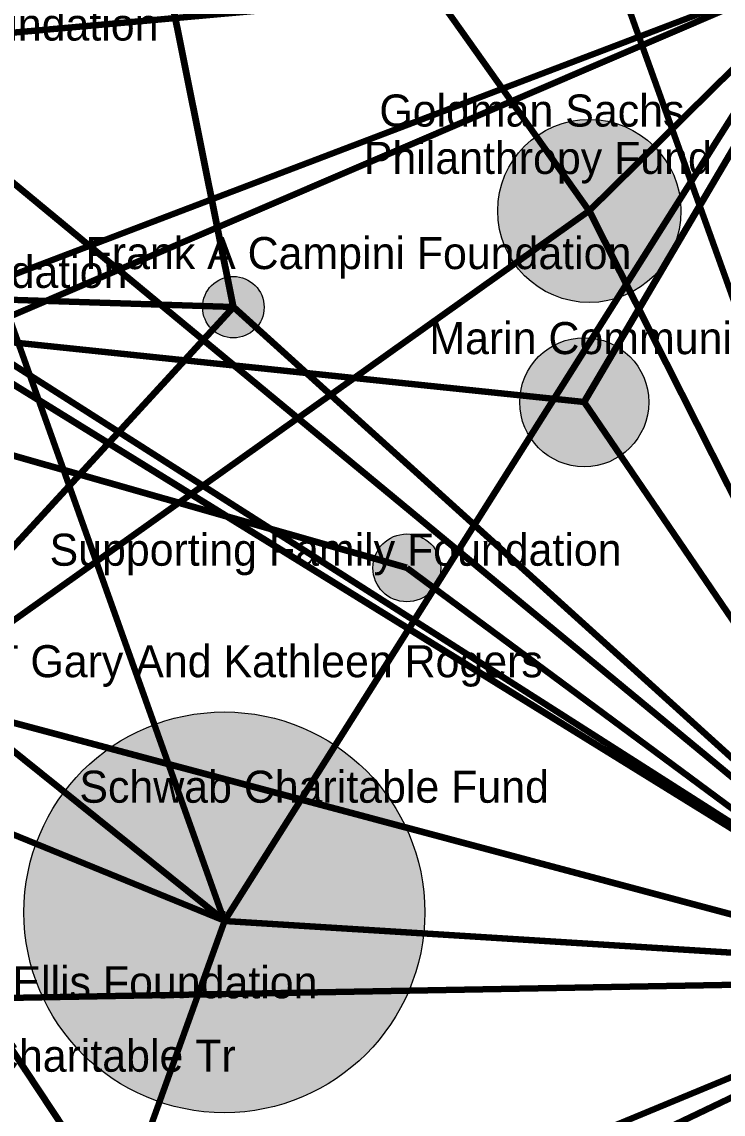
# Model space of a CAD drawing. Header units: millimetres. Extents: x -17.3 to 32.9, y -10.4 to 22.9.
# Drawn here: x 12.75 to 17.71, y 1.88 to 9.6 of the extents above; entities that cross this region are included whole.
import ezdxf

# ---------------------------------------------------------------- set-up
doc = ezdxf.new("R2010")
doc.units = ezdxf.units.MM
doc.header["$MEASUREMENT"] = 0
for name, color, linetype, true_color in [('links', 7, 'Continuous', 0x000000), ('node border', 7, 'Continuous', 0x000000), ('node centers', 7, 'Continuous', 0x000000), ('other_nodefills', 7, 'Continuous', 0x000000), ('SF_nodefills', 7, 'Continuous', 0x000000), ('text', 7, 'Continuous', 0x000000)]:
    doc.layers.add(name, color=color, linetype=linetype, true_color=true_color)

msp = doc.modelspace()

# ---------------------------------------------------------------- hatches: boundary and pattern name
at = {"layer": 'other_nodefills', "true_color": 0xb2b2b2}
for points in [[(17.4087, 8.2647), (17.4085, 8.2814), (17.4079, 8.298), (17.4068, 8.3145), (17.4054, 8.3309), (17.4035, 8.3472), (17.4013, 8.3633), (17.3986, 8.3793), (17.3956, 8.3952), (17.3921, 8.4109), (17.3883, 8.4265), (17.3842, 8.442), (17.3796, 8.4572), (17.3747, 8.4724), (17.3694, 8.4873), (17.3638, 8.5021), (17.3578, 8.5167), (17.3515, 8.5312), (17.3449, 8.5454), (17.3379, 8.5595), (17.3306, 8.5733), (17.3229, 8.587), (17.315, 8.6005), (17.3067, 8.6137), (17.2981, 8.6267), (17.2893, 8.6395), (17.2801, 8.6521), (17.2706, 8.6645), (17.2609, 8.6766), (17.2508, 8.6885), (17.2405, 8.7001), (17.2299, 8.7115), (17.2191, 8.7226), (17.2079, 8.7334), (17.1966, 8.744), (17.1849, 8.7543), (17.1731, 8.7644), (17.161, 8.7741), (17.1486, 8.7836), (17.136, 8.7928), (17.1232, 8.8016), (17.1102, 8.8102), (17.0969, 8.8185), (17.0835, 8.8264), (17.0698, 8.8341), (17.056, 8.8414), (17.0419, 8.8484), (17.0276, 8.855), (17.0132, 8.8614), (16.9986, 8.8673), (16.9838, 8.8729), (16.9688, 8.8782), (16.9537, 8.8831), (16.9384, 8.8877), (16.923, 8.8919), (16.9074, 8.8957), (16.8916, 8.8991), (16.8758, 8.9021), (16.8597, 8.9048), (16.8436, 8.907), (16.8273, 8.9089), (16.8109, 8.9104), (16.7944, 8.9114), (16.7778, 8.912), (16.7611, 8.9122), (16.7444, 8.912), (16.7278, 8.9114), (16.7113, 8.9104), (16.6949, 8.9089), (16.6786, 8.907), (16.6625, 8.9048), (16.6465, 8.9021), (16.6306, 8.8991), (16.6149, 8.8957), (16.5993, 8.8919), (16.5838, 8.8877), (16.5686, 8.8831), (16.5534, 8.8782), (16.5385, 8.8729), (16.5237, 8.8673), (16.5091, 8.8614), (16.4946, 8.855), (16.4804, 8.8484), (16.4663, 8.8414), (16.4525, 8.8341), (16.4388, 8.8264), (16.4254, 8.8185), (16.4121, 8.8102), (16.3991, 8.8016), (16.3863, 8.7928), (16.3737, 8.7836), (16.3614, 8.7741), (16.3492, 8.7644), (16.3374, 8.7543), (16.3258, 8.744), (16.3144, 8.7334), (16.3033, 8.7226), (16.2924, 8.7115), (16.2818, 8.7001), (16.2715, 8.6885), (16.2615, 8.6766), (16.2517, 8.6645), (16.2423, 8.6521), (16.2331, 8.6395), (16.2242, 8.6267), (16.2156, 8.6137), (16.2074, 8.6005), (16.1994, 8.587), (16.1918, 8.5733), (16.1845, 8.5595), (16.1775, 8.5454), (16.1708, 8.5312), (16.1645, 8.5167), (16.1585, 8.5021), (16.1529, 8.4873), (16.1477, 8.4724), (16.1427, 8.4572), (16.1382, 8.442), (16.134, 8.4265), (16.1302, 8.4109), (16.1268, 8.3952), (16.1237, 8.3793), (16.1211, 8.3633), (16.1188, 8.3472), (16.117, 8.3309), (16.1155, 8.3145), (16.1145, 8.298), (16.1138, 8.2814), (16.1136, 8.2647), (16.1138, 8.248), (16.1145, 8.2314), (16.1155, 8.2149), (16.117, 8.1985), (16.1188, 8.1823), (16.1211, 8.1661), (16.1237, 8.1501), (16.1268, 8.1343), (16.1302, 8.1185), (16.134, 8.103), (16.1382, 8.0875), (16.1427, 8.0722), (16.1477, 8.0571), (16.1529, 8.0422), (16.1585, 8.0274), (16.1645, 8.0128), (16.1708, 7.9983), (16.1775, 7.9841), (16.1845, 7.97), (16.1918, 7.9562), (16.1994, 7.9425), (16.2074, 7.9291), (16.2156, 7.9158), (16.2242, 7.9028), (16.2331, 7.89), (16.2423, 7.8774), (16.2517, 7.8651), (16.2615, 7.853), (16.2715, 7.8411), (16.2818, 7.8295), (16.2924, 7.8181), (16.3033, 7.807), (16.3144, 7.7961), (16.3258, 7.7855), (16.3374, 7.7752), (16.3492, 7.7652), (16.3614, 7.7554), (16.3737, 7.746), (16.3863, 7.7368), (16.3991, 7.7279), (16.4121, 7.7193), (16.4254, 7.7111), (16.4388, 7.7031), (16.4525, 7.6955), (16.4663, 7.6882), (16.4804, 7.6812), (16.4946, 7.6745), (16.5091, 7.6682), (16.5237, 7.6622), (16.5385, 7.6566), (16.5534, 7.6513), (16.5686, 7.6464), (16.5838, 7.6419), (16.5993, 7.6377), (16.6149, 7.6339), (16.6306, 7.6305), (16.6465, 7.6274), (16.6625, 7.6248), (16.6786, 7.6225), (16.6949, 7.6207), (16.7113, 7.6192), (16.7278, 7.6182), (16.7444, 7.6175), (16.7611, 7.6173), (16.7778, 7.6175), (16.7944, 7.6182), (16.8109, 7.6192), (16.8273, 7.6207), (16.8436, 7.6225), (16.8597, 7.6248), (16.8758, 7.6274), (16.8916, 7.6305), (16.9074, 7.6339), (16.923, 7.6377), (16.9384, 7.6419), (16.9537, 7.6464), (16.9688, 7.6513), (16.9838, 7.6566), (16.9986, 7.6622), (17.0132, 7.6682), (17.0276, 7.6745), (17.0419, 7.6812), (17.056, 7.6882), (17.0698, 7.6955), (17.0835, 7.7031), (17.0969, 7.7111), (17.1102, 7.7193), (17.1232, 7.7279), (17.136, 7.7368), (17.1486, 7.746), (17.161, 7.7554), (17.1731, 7.7652), (17.1849, 7.7752), (17.1966, 7.7855), (17.2079, 7.7961), (17.2191, 7.807), (17.2299, 7.8181), (17.2405, 7.8295), (17.2508, 7.8411), (17.2609, 7.853), (17.2706, 7.8651), (17.2801, 7.8774), (17.2893, 7.89), (17.2981, 7.9028), (17.3067, 7.9158), (17.315, 7.9291), (17.3229, 7.9425), (17.3306, 7.9562), (17.3379, 7.97), (17.3449, 7.9841), (17.3515, 7.9983), (17.3578, 8.0128), (17.3638, 8.0274), (17.3694, 8.0422), (17.3747, 8.0571), (17.3796, 8.0722), (17.3842, 8.0875), (17.3883, 8.103), (17.3921, 8.1185), (17.3956, 8.1343), (17.3986, 8.1501), (17.4013, 8.1661), (17.4035, 8.1823), (17.4054, 8.1985), (17.4068, 8.2149), (17.4079, 8.2314), (17.4085, 8.248)], [(17.1814, 6.9119), (17.1813, 6.9237), (17.1808, 6.9354), (17.1801, 6.947), (17.1791, 6.9586), (17.1778, 6.97), (17.1762, 6.9814), (17.1743, 6.9927), (17.1722, 7.0039), (17.1697, 7.015), (17.1671, 7.0259), (17.1641, 7.0368), (17.1609, 7.0476), (17.1575, 7.0583), (17.1537, 7.0688), (17.1498, 7.0792), (17.1456, 7.0895), (17.1411, 7.0997), (17.1364, 7.1097), (17.1315, 7.1196), (17.1264, 7.1294), (17.121, 7.139), (17.1154, 7.1485), (17.1096, 7.1578), (17.1035, 7.167), (17.0973, 7.176), (17.0908, 7.1849), (17.0841, 7.1936), (17.0772, 7.2021), (17.0702, 7.2105), (17.0629, 7.2187), (17.0554, 7.2267), (17.0478, 7.2345), (17.04, 7.2422), (17.0319, 7.2496), (17.0238, 7.2569), (17.0154, 7.264), (17.0069, 7.2708), (16.9982, 7.2775), (16.9893, 7.284), (16.9803, 7.2902), (16.9711, 7.2963), (16.9618, 7.3021), (16.9523, 7.3077), (16.9426, 7.3131), (16.9329, 7.3182), (16.923, 7.3231), (16.9129, 7.3278), (16.9028, 7.3323), (16.8925, 7.3365), (16.882, 7.3404), (16.8715, 7.3442), (16.8608, 7.3476), (16.8501, 7.3508), (16.8392, 7.3538), (16.8282, 7.3564), (16.8171, 7.3589), (16.8059, 7.361), (16.7946, 7.3629), (16.7833, 7.3645), (16.7718, 7.3658), (16.7602, 7.3668), (16.7486, 7.3675), (16.7369, 7.368), (16.7251, 7.3681), (16.7134, 7.368), (16.7017, 7.3675), (16.69, 7.3668), (16.6785, 7.3658), (16.667, 7.3645), (16.6557, 7.3629), (16.6444, 7.361), (16.6332, 7.3589), (16.6221, 7.3564), (16.6111, 7.3538), (16.6002, 7.3508), (16.5895, 7.3476), (16.5788, 7.3442), (16.5683, 7.3404), (16.5579, 7.3365), (16.5476, 7.3323), (16.5374, 7.3278), (16.5274, 7.3231), (16.5175, 7.3182), (16.5077, 7.3131), (16.4981, 7.3077), (16.4886, 7.3021), (16.4793, 7.2963), (16.4701, 7.2902), (16.4611, 7.284), (16.4522, 7.2775), (16.4435, 7.2708), (16.435, 7.264), (16.4266, 7.2569), (16.4184, 7.2496), (16.4104, 7.2422), (16.4026, 7.2345), (16.3949, 7.2267), (16.3875, 7.2187), (16.3802, 7.2105), (16.3731, 7.2021), (16.3663, 7.1936), (16.3596, 7.1849), (16.3531, 7.176), (16.3469, 7.167), (16.3408, 7.1578), (16.335, 7.1485), (16.3294, 7.139), (16.324, 7.1294), (16.3189, 7.1196), (16.314, 7.1097), (16.3093, 7.0997), (16.3048, 7.0895), (16.3006, 7.0792), (16.2967, 7.0688), (16.293, 7.0583), (16.2895, 7.0476), (16.2863, 7.0368), (16.2834, 7.0259), (16.2807, 7.015), (16.2783, 7.0039), (16.2761, 6.9927), (16.2743, 6.9814), (16.2727, 6.97), (16.2713, 6.9586), (16.2703, 6.947), (16.2696, 6.9354), (16.2691, 6.9237), (16.269, 6.9119), (16.2691, 6.9001), (16.2696, 6.8884), (16.2703, 6.8768), (16.2713, 6.8653), (16.2727, 6.8538), (16.2743, 6.8424), (16.2761, 6.8311), (16.2783, 6.82), (16.2807, 6.8089), (16.2834, 6.7979), (16.2863, 6.787), (16.2895, 6.7762), (16.293, 6.7656), (16.2967, 6.7551), (16.3006, 6.7446), (16.3048, 6.7343), (16.3093, 6.7242), (16.314, 6.7141), (16.3189, 6.7042), (16.324, 6.6945), (16.3294, 6.6848), (16.335, 6.6754), (16.3408, 6.666), (16.3469, 6.6569), (16.3531, 6.6478), (16.3596, 6.639), (16.3663, 6.6303), (16.3731, 6.6217), (16.3802, 6.6134), (16.3875, 6.6052), (16.3949, 6.5972), (16.4026, 6.5894), (16.4104, 6.5817), (16.4184, 6.5742), (16.4266, 6.567), (16.435, 6.5599), (16.4435, 6.553), (16.4522, 6.5464), (16.4611, 6.5399), (16.4701, 6.5337), (16.4793, 6.5276), (16.4886, 6.5218), (16.4981, 6.5162), (16.5077, 6.5108), (16.5175, 6.5057), (16.5274, 6.5007), (16.5374, 6.4961), (16.5476, 6.4916), (16.5579, 6.4874), (16.5683, 6.4834), (16.5788, 6.4797), (16.5895, 6.4763), (16.6002, 6.4731), (16.6111, 6.4701), (16.6221, 6.4674), (16.6332, 6.465), (16.6444, 6.4629), (16.6557, 6.461), (16.667, 6.4594), (16.6785, 6.4581), (16.69, 6.4571), (16.7017, 6.4564), (16.7134, 6.4559), (16.7251, 6.4558), (16.7369, 6.4559), (16.7486, 6.4564), (16.7602, 6.4571), (16.7718, 6.4581), (16.7833, 6.4594), (16.7946, 6.461), (16.8059, 6.4629), (16.8171, 6.465), (16.8282, 6.4674), (16.8392, 6.4701), (16.8501, 6.4731), (16.8608, 6.4763), (16.8715, 6.4797), (16.882, 6.4834), (16.8925, 6.4874), (16.9028, 6.4916), (16.9129, 6.4961), (16.923, 6.5007), (16.9329, 6.5057), (16.9426, 6.5108), (16.9523, 6.5162), (16.9618, 6.5218), (16.9711, 6.5276), (16.9803, 6.5337), (16.9893, 6.5399), (16.9982, 6.5464), (17.0069, 6.553), (17.0154, 6.5599), (17.0238, 6.567), (17.0319, 6.5742), (17.04, 6.5817), (17.0478, 6.5894), (17.0554, 6.5972), (17.0629, 6.6052), (17.0702, 6.6134), (17.0772, 6.6217), (17.0841, 6.6303), (17.0908, 6.639), (17.0973, 6.6478), (17.1035, 6.6569), (17.1096, 6.666), (17.1154, 6.6754), (17.121, 6.6848), (17.1264, 6.6945), (17.1315, 6.7042), (17.1364, 6.7141), (17.1411, 6.7242), (17.1456, 6.7343), (17.1498, 6.7446), (17.1537, 6.7551), (17.1575, 6.7656), (17.1609, 6.7762), (17.1641, 6.787), (17.1671, 6.7979), (17.1697, 6.8089), (17.1722, 6.82), (17.1743, 6.8311), (17.1762, 6.8424), (17.1778, 6.8538), (17.1791, 6.8653), (17.1801, 6.8768), (17.1808, 6.8884), (17.1813, 6.9001)], [(15.7108, 5.7403), (15.7108, 5.7465), (15.7105, 5.7526), (15.7101, 5.7587), (15.7096, 5.7648), (15.7089, 5.7708), (15.7081, 5.7768), (15.7071, 5.7827), (15.706, 5.7886), (15.7047, 5.7944), (15.7033, 5.8002), (15.7017, 5.8059), (15.7001, 5.8116), (15.6982, 5.8172), (15.6963, 5.8227), (15.6942, 5.8282), (15.692, 5.8336), (15.6897, 5.839), (15.6872, 5.8443), (15.6846, 5.8495), (15.6819, 5.8546), (15.6791, 5.8597), (15.6761, 5.8646), (15.6731, 5.8696), (15.6699, 5.8744), (15.6666, 5.8791), (15.6632, 5.8838), (15.6597, 5.8884), (15.6561, 5.8929), (15.6524, 5.8973), (15.6485, 5.9016), (15.6446, 5.9058), (15.6406, 5.9099), (15.6365, 5.9139), (15.6323, 5.9179), (15.628, 5.9217), (15.6236, 5.9254), (15.6191, 5.929), (15.6145, 5.9325), (15.6098, 5.9359), (15.6051, 5.9392), (15.6003, 5.9424), (15.5954, 5.9455), (15.5904, 5.9484), (15.5853, 5.9513), (15.5802, 5.954), (15.575, 5.9566), (15.5697, 5.959), (15.5644, 5.9614), (15.5589, 5.9636), (15.5535, 5.9657), (15.5479, 5.9676), (15.5423, 5.9695), (15.5367, 5.9711), (15.5309, 5.9727), (15.5252, 5.9741), (15.5193, 5.9754), (15.5135, 5.9765), (15.5075, 5.9775), (15.5016, 5.9783), (15.4955, 5.979), (15.4895, 5.9796), (15.4834, 5.9799), (15.4772, 5.9802), (15.471, 5.9803), (15.4648, 5.9802), (15.4587, 5.9799), (15.4526, 5.9796), (15.4465, 5.979), (15.4405, 5.9783), (15.4345, 5.9775), (15.4286, 5.9765), (15.4227, 5.9754), (15.4169, 5.9741), (15.4111, 5.9727), (15.4054, 5.9711), (15.3997, 5.9695), (15.3941, 5.9676), (15.3886, 5.9657), (15.3831, 5.9636), (15.3777, 5.9614), (15.3724, 5.959), (15.3671, 5.9566), (15.3619, 5.954), (15.3567, 5.9513), (15.3517, 5.9484), (15.3467, 5.9455), (15.3418, 5.9424), (15.337, 5.9392), (15.3322, 5.9359), (15.3276, 5.9325), (15.323, 5.929), (15.3185, 5.9254), (15.3141, 5.9217), (15.3098, 5.9179), (15.3056, 5.9139), (15.3015, 5.9099), (15.2975, 5.9058), (15.2936, 5.9016), (15.2897, 5.8973), (15.286, 5.8929), (15.2824, 5.8884), (15.2789, 5.8838), (15.2755, 5.8791), (15.2722, 5.8744), (15.269, 5.8696), (15.266, 5.8646), (15.263, 5.8597), (15.2602, 5.8546), (15.2575, 5.8495), (15.2549, 5.8443), (15.2525, 5.839), (15.2501, 5.8336), (15.2479, 5.8282), (15.2458, 5.8227), (15.2439, 5.8172), (15.2421, 5.8116), (15.2404, 5.8059), (15.2388, 5.8002), (15.2374, 5.7944), (15.2361, 5.7886), (15.235, 5.7827), (15.234, 5.7768), (15.2332, 5.7708), (15.2325, 5.7648), (15.232, 5.7587), (15.2316, 5.7526), (15.2314, 5.7465), (15.2313, 5.7403), (15.2314, 5.7341), (15.2316, 5.7279), (15.232, 5.7218), (15.2325, 5.7158), (15.2332, 5.7097), (15.234, 5.7038), (15.235, 5.6978), (15.2361, 5.6919), (15.2374, 5.6861), (15.2388, 5.6803), (15.2404, 5.6746), (15.2421, 5.669), (15.2439, 5.6634), (15.2458, 5.6578), (15.2479, 5.6523), (15.2501, 5.6469), (15.2525, 5.6416), (15.2549, 5.6363), (15.2575, 5.6311), (15.2602, 5.626), (15.263, 5.6209), (15.266, 5.6159), (15.269, 5.611), (15.2722, 5.6062), (15.2755, 5.6015), (15.2789, 5.5968), (15.2824, 5.5922), (15.286, 5.5877), (15.2897, 5.5833), (15.2936, 5.579), (15.2975, 5.5748), (15.3015, 5.5707), (15.3056, 5.5667), (15.3098, 5.5628), (15.3141, 5.5589), (15.3185, 5.5552), (15.323, 5.5516), (15.3276, 5.5481), (15.3322, 5.5447), (15.337, 5.5414), (15.3418, 5.5382), (15.3467, 5.5352), (15.3517, 5.5322), (15.3567, 5.5294), (15.3619, 5.5267), (15.3671, 5.5241), (15.3724, 5.5216), (15.3777, 5.5193), (15.3831, 5.5171), (15.3886, 5.515), (15.3941, 5.513), (15.3997, 5.5112), (15.4054, 5.5095), (15.4111, 5.508), (15.4169, 5.5066), (15.4227, 5.5053), (15.4286, 5.5042), (15.4345, 5.5032), (15.4405, 5.5024), (15.4465, 5.5017), (15.4526, 5.5011), (15.4587, 5.5008), (15.4648, 5.5005), (15.471, 5.5004), (15.4772, 5.5005), (15.4834, 5.5008), (15.4895, 5.5011), (15.4955, 5.5017), (15.5016, 5.5024), (15.5075, 5.5032), (15.5135, 5.5042), (15.5193, 5.5053), (15.5252, 5.5066), (15.5309, 5.508), (15.5367, 5.5095), (15.5423, 5.5112), (15.5479, 5.513), (15.5535, 5.515), (15.5589, 5.5171), (15.5644, 5.5193), (15.5697, 5.5216), (15.575, 5.5241), (15.5802, 5.5267), (15.5853, 5.5294), (15.5904, 5.5322), (15.5954, 5.5352), (15.6003, 5.5382), (15.6051, 5.5414), (15.6098, 5.5447), (15.6145, 5.5481), (15.6191, 5.5516), (15.6236, 5.5552), (15.628, 5.5589), (15.6323, 5.5628), (15.6365, 5.5667), (15.6406, 5.5707), (15.6446, 5.5748), (15.6485, 5.579), (15.6524, 5.5833), (15.6561, 5.5877), (15.6597, 5.5922), (15.6632, 5.5968), (15.6666, 5.6015), (15.6699, 5.6062), (15.6731, 5.611), (15.6761, 5.6159), (15.6791, 5.6209), (15.6819, 5.626), (15.6846, 5.6311), (15.6872, 5.6363), (15.6897, 5.6416), (15.692, 5.6469), (15.6942, 5.6523), (15.6963, 5.6578), (15.6982, 5.6634), (15.7001, 5.669), (15.7017, 5.6746), (15.7033, 5.6803), (15.7047, 5.6861), (15.706, 5.6919), (15.7071, 5.6978), (15.7081, 5.7038), (15.7089, 5.7097), (15.7096, 5.7158), (15.7101, 5.7218), (15.7105, 5.7279), (15.7108, 5.7341)]]:
    msp.add_hatch(color=253, dxfattribs=at).paths.add_polyline_path(points, flags=0)
at = {"layer": 'SF_nodefills', "true_color": 0xff8b00}
for points in [[(14.462, 7.5841), (14.462, 7.5897), (14.4618, 7.5952), (14.4614, 7.6008), (14.4609, 7.6063), (14.4603, 7.6117), (14.4595, 7.6172), (14.4586, 7.6225), (14.4576, 7.6279), (14.4565, 7.6331), (14.4552, 7.6384), (14.4538, 7.6435), (14.4523, 7.6487), (14.4506, 7.6538), (14.4489, 7.6588), (14.447, 7.6637), (14.445, 7.6686), (14.4429, 7.6735), (14.4406, 7.6783), (14.4383, 7.683), (14.4358, 7.6876), (14.4333, 7.6922), (14.4306, 7.6967), (14.4278, 7.7012), (14.4249, 7.7055), (14.422, 7.7098), (14.4189, 7.714), (14.4157, 7.7182), (14.4124, 7.7223), (14.4091, 7.7262), (14.4056, 7.7301), (14.4021, 7.7339), (14.3984, 7.7377), (14.3947, 7.7413), (14.3909, 7.7449), (14.387, 7.7483), (14.383, 7.7517), (14.3789, 7.755), (14.3748, 7.7581), (14.3706, 7.7612), (14.3663, 7.7642), (14.3619, 7.7671), (14.3574, 7.7698), (14.3529, 7.7725), (14.3483, 7.7751), (14.3437, 7.7775), (14.339, 7.7799), (14.3342, 7.7821), (14.3293, 7.7842), (14.3244, 7.7862), (14.3195, 7.7881), (14.3145, 7.7899), (14.3094, 7.7915), (14.3043, 7.793), (14.2991, 7.7944), (14.2938, 7.7957), (14.2886, 7.7969), (14.2832, 7.7979), (14.2779, 7.7988), (14.2724, 7.7995), (14.267, 7.8001), (14.2615, 7.8006), (14.2559, 7.801), (14.2504, 7.8012), (14.2448, 7.8013), (14.2391, 7.8012), (14.2336, 7.801), (14.228, 7.8006), (14.2225, 7.8001), (14.2171, 7.7995), (14.2116, 7.7988), (14.2063, 7.7979), (14.2009, 7.7969), (14.1956, 7.7957), (14.1904, 7.7944), (14.1852, 7.793), (14.1801, 7.7915), (14.175, 7.7899), (14.17, 7.7881), (14.165, 7.7862), (14.1601, 7.7842), (14.1553, 7.7821), (14.1505, 7.7799), (14.1458, 7.7775), (14.1411, 7.7751), (14.1365, 7.7725), (14.132, 7.7698), (14.1276, 7.7671), (14.1232, 7.7642), (14.1189, 7.7612), (14.1147, 7.7581), (14.1105, 7.755), (14.1065, 7.7517), (14.1025, 7.7483), (14.0986, 7.7449), (14.0948, 7.7413), (14.091, 7.7377), (14.0874, 7.7339), (14.0838, 7.7301), (14.0804, 7.7262), (14.077, 7.7223), (14.0737, 7.7182), (14.0706, 7.714), (14.0675, 7.7098), (14.0645, 7.7055), (14.0616, 7.7012), (14.0588, 7.6967), (14.0562, 7.6922), (14.0536, 7.6876), (14.0512, 7.683), (14.0488, 7.6783), (14.0466, 7.6735), (14.0445, 7.6686), (14.0425, 7.6637), (14.0406, 7.6588), (14.0388, 7.6538), (14.0372, 7.6487), (14.0356, 7.6435), (14.0342, 7.6384), (14.033, 7.6331), (14.0318, 7.6279), (14.0308, 7.6225), (14.0299, 7.6172), (14.0291, 7.6117), (14.0285, 7.6063), (14.028, 7.6008), (14.0277, 7.5952), (14.0275, 7.5897), (14.0274, 7.5841), (14.0275, 7.5784), (14.0277, 7.5729), (14.028, 7.5673), (14.0285, 7.5618), (14.0291, 7.5564), (14.0299, 7.551), (14.0308, 7.5456), (14.0318, 7.5402), (14.033, 7.535), (14.0342, 7.5297), (14.0356, 7.5245), (14.0372, 7.5194), (14.0388, 7.5143), (14.0406, 7.5093), (14.0425, 7.5043), (14.0445, 7.4994), (14.0466, 7.4946), (14.0488, 7.4898), (14.0512, 7.4851), (14.0536, 7.4804), (14.0562, 7.4758), (14.0588, 7.4713), (14.0616, 7.4669), (14.0645, 7.4625), (14.0675, 7.4582), (14.0706, 7.454), (14.0737, 7.4498), (14.077, 7.4457), (14.0804, 7.4417), (14.0838, 7.4378), (14.0874, 7.434), (14.091, 7.4303), (14.0948, 7.4266), (14.0986, 7.4231), (14.1025, 7.4196), (14.1065, 7.4162), (14.1105, 7.413), (14.1147, 7.4098), (14.1189, 7.4067), (14.1232, 7.4037), (14.1276, 7.4008), (14.132, 7.398), (14.1365, 7.3954), (14.1411, 7.3928), (14.1458, 7.3903), (14.1505, 7.388), (14.1553, 7.3858), (14.1601, 7.3836), (14.165, 7.3816), (14.17, 7.3797), (14.175, 7.378), (14.1801, 7.3763), (14.1852, 7.3748), (14.1904, 7.3734), (14.1956, 7.3721), (14.2009, 7.371), (14.2063, 7.3699), (14.2116, 7.369), (14.2171, 7.3683), (14.2225, 7.3677), (14.228, 7.3672), (14.2336, 7.3668), (14.2391, 7.3666), (14.2448, 7.3665), (14.2504, 7.3666), (14.2559, 7.3668), (14.2615, 7.3672), (14.267, 7.3677), (14.2724, 7.3683), (14.2779, 7.369), (14.2832, 7.3699), (14.2886, 7.371), (14.2938, 7.3721), (14.2991, 7.3734), (14.3043, 7.3748), (14.3094, 7.3763), (14.3145, 7.378), (14.3195, 7.3797), (14.3244, 7.3816), (14.3293, 7.3836), (14.3342, 7.3858), (14.339, 7.388), (14.3437, 7.3903), (14.3483, 7.3928), (14.3529, 7.3954), (14.3574, 7.398), (14.3619, 7.4008), (14.3663, 7.4037), (14.3706, 7.4067), (14.3748, 7.4098), (14.3789, 7.413), (14.383, 7.4162), (14.387, 7.4196), (14.3909, 7.4231), (14.3947, 7.4266), (14.3984, 7.4303), (14.4021, 7.434), (14.4056, 7.4378), (14.4091, 7.4417), (14.4124, 7.4457), (14.4157, 7.4498), (14.4189, 7.454), (14.422, 7.4582), (14.4249, 7.4625), (14.4278, 7.4669), (14.4306, 7.4713), (14.4333, 7.4758), (14.4358, 7.4804), (14.4383, 7.4851), (14.4406, 7.4898), (14.4429, 7.4946), (14.445, 7.4994), (14.447, 7.5043), (14.4489, 7.5093), (14.4506, 7.5143), (14.4523, 7.5194), (14.4538, 7.5245), (14.4552, 7.5297), (14.4565, 7.535), (14.4576, 7.5402), (14.4586, 7.5456), (14.4595, 7.551), (14.4603, 7.5564), (14.4609, 7.5618), (14.4614, 7.5673), (14.4618, 7.5729), (14.462, 7.5784)], [(15.5982, 3.3051), (15.5977, 3.3418), (15.5963, 3.3781), (15.5941, 3.4143), (15.5909, 3.4502), (15.5868, 3.4858), (15.5818, 3.5212), (15.576, 3.5563), (15.5694, 3.591), (15.5618, 3.6255), (15.5535, 3.6596), (15.5443, 3.6934), (15.5344, 3.7269), (15.5236, 3.76), (15.5121, 3.7928), (15.4997, 3.8251), (15.4867, 3.8571), (15.4728, 3.8887), (15.4583, 3.9199), (15.4429, 3.9507), (15.4269, 3.981), (15.4102, 4.0109), (15.3928, 4.0403), (15.3746, 4.0693), (15.3559, 4.0978), (15.3364, 4.1258), (15.3163, 4.1533), (15.2956, 4.1803), (15.2742, 4.2068), (15.2522, 4.2328), (15.2296, 4.2582), (15.2065, 4.283), (15.1827, 4.3073), (15.1583, 4.3311), (15.1334, 4.3542), (15.108, 4.3768), (15.082, 4.3987), (15.0555, 4.42), (15.0284, 4.4407), (15.0009, 4.4608), (14.9729, 4.4802), (14.9443, 4.4989), (14.9154, 4.517), (14.8859, 4.5343), (14.856, 4.551), (14.8257, 4.567), (14.7949, 4.5823), (14.7637, 4.5968), (14.7321, 4.6106), (14.7002, 4.6236), (14.6678, 4.6359), (14.6351, 4.6474), (14.602, 4.6581), (14.5686, 4.6681), (14.5348, 4.6772), (14.5007, 4.6855), (14.4663, 4.693), (14.4315, 4.6996), (14.3965, 4.7054), (14.3612, 4.7104), (14.3257, 4.7144), (14.2899, 4.7176), (14.2538, 4.7199), (14.2175, 4.7213), (14.181, 4.7217), (14.1444, 4.7213), (14.1081, 4.7199), (14.072, 4.7176), (14.0361, 4.7144), (14.0006, 4.7104), (13.9653, 4.7054), (13.9302, 4.6996), (13.8955, 4.693), (13.8611, 4.6855), (13.827, 4.6772), (13.7932, 4.6681), (13.7598, 4.6581), (13.7267, 4.6474), (13.6939, 4.6359), (13.6616, 4.6236), (13.6296, 4.6106), (13.598, 4.5968), (13.5669, 4.5823), (13.5361, 4.567), (13.5058, 4.551), (13.4759, 4.5343), (13.4465, 4.517), (13.4175, 4.4989), (13.389, 4.4802), (13.361, 4.4608), (13.3334, 4.4407), (13.3064, 4.42), (13.2799, 4.3987), (13.2539, 4.3768), (13.2285, 4.3542), (13.2036, 4.3311), (13.1793, 4.3073), (13.1556, 4.283), (13.1324, 4.2582), (13.1098, 4.2328), (13.0879, 4.2068), (13.0665, 4.1803), (13.0458, 4.1533), (13.0257, 4.1258), (13.0063, 4.0978), (12.9876, 4.0693), (12.9695, 4.0403), (12.9521, 4.0109), (12.9353, 3.981), (12.9193, 3.9507), (12.9041, 3.9199), (12.8895, 3.8887), (12.8757, 3.8571), (12.8626, 3.8251), (12.8503, 3.7928), (12.8388, 3.76), (12.828, 3.7269), (12.8181, 3.6934), (12.8089, 3.6596), (12.8006, 3.6255), (12.7931, 3.591), (12.7865, 3.5563), (12.7807, 3.5212), (12.7757, 3.4858), (12.7717, 3.4502), (12.7685, 3.4143), (12.7662, 3.3781), (12.7648, 3.3418), (12.7643, 3.3051), (12.7648, 3.2686), (12.7662, 3.2323), (12.7685, 3.1962), (12.7717, 3.1604), (12.7757, 3.1248), (12.7807, 3.0895), (12.7865, 3.0545), (12.7931, 3.0198), (12.8006, 2.9854), (12.8089, 2.9513), (12.8181, 2.9175), (12.828, 2.8841), (12.8388, 2.851), (12.8503, 2.8183), (12.8626, 2.7859), (12.8757, 2.754), (12.8895, 2.7224), (12.9041, 2.6912), (12.9193, 2.6605), (12.9353, 2.6301), (12.9521, 2.6002), (12.9695, 2.5708), (12.9876, 2.5418), (13.0063, 2.5133), (13.0257, 2.4853), (13.0458, 2.4578), (13.0665, 2.4307), (13.0879, 2.4042), (13.1098, 2.3783), (13.1324, 2.3528), (13.1556, 2.3279), (13.1793, 2.3036), (13.2036, 2.2798), (13.2285, 2.2567), (13.2539, 2.2341), (13.2799, 2.2121), (13.3064, 2.1908), (13.3334, 2.17), (13.361, 2.15), (13.389, 2.1305), (13.4175, 2.1118), (13.4465, 2.0937), (13.4759, 2.0762), (13.5058, 2.0595), (13.5361, 2.0435), (13.5669, 2.0282), (13.598, 2.0136), (13.6296, 1.9998), (13.6616, 1.9867), (13.6939, 1.9744), (13.7267, 1.9629), (13.7598, 1.9521), (13.7932, 1.9422), (13.827, 1.933), (13.8611, 1.9247), (13.8955, 1.9172), (13.9302, 1.9105), (13.9653, 1.9047), (14.0006, 1.8998), (14.0361, 1.8957), (14.072, 1.8925), (14.1081, 1.8902), (14.1444, 1.8888), (14.181, 1.8884), (14.2175, 1.8888), (14.2538, 1.8902), (14.2899, 1.8925), (14.3257, 1.8957), (14.3612, 1.8998), (14.3965, 1.9047), (14.4315, 1.9105), (14.4663, 1.9172), (14.5007, 1.9247), (14.5348, 1.933), (14.5686, 1.9422), (14.602, 1.9521), (14.6351, 1.9629), (14.6678, 1.9744), (14.7002, 1.9867), (14.7321, 1.9998), (14.7637, 2.0136), (14.7949, 2.0282), (14.8257, 2.0435), (14.856, 2.0595), (14.8859, 2.0762), (14.9154, 2.0937), (14.9443, 2.1118), (14.9729, 2.1305), (15.0009, 2.15), (15.0284, 2.17), (15.0555, 2.1908), (15.082, 2.2121), (15.108, 2.2341), (15.1334, 2.2567), (15.1583, 2.2798), (15.1827, 2.3036), (15.2065, 2.3279), (15.2296, 2.3528), (15.2522, 2.3783), (15.2742, 2.4042), (15.2956, 2.4307), (15.3163, 2.4578), (15.3364, 2.4853), (15.3559, 2.5133), (15.3746, 2.5418), (15.3928, 2.5708), (15.4102, 2.6002), (15.4269, 2.6301), (15.4429, 2.6605), (15.4583, 2.6912), (15.4728, 2.7224), (15.4867, 2.754), (15.4997, 2.7859), (15.5121, 2.8183), (15.5236, 2.851), (15.5344, 2.8841), (15.5443, 2.9175), (15.5535, 2.9513), (15.5618, 2.9854), (15.5694, 3.0198), (15.576, 3.0545), (15.5818, 3.0895), (15.5868, 3.1248), (15.5909, 3.1604), (15.5941, 3.1962), (15.5963, 3.2323), (15.5977, 3.2686)]]:
    msp.add_hatch(color=30, dxfattribs=at).paths.add_polyline_path(points, flags=0)

# ---------------------------------------------------------------- linework, layer by layer
at = {"layer": 'links', "color": 18, "lineweight": 140, "true_color": 0x000000}
for p, q in [((14.2447, 7.584), (13.1134, 13.2289)), ((16.7611, 8.2647), (13.2113, 13.2711)), ((14.1812, 3.2448), (10.7659, 12.8261)), ((16.5052, 11.1846), (19.4319, 3.0284)), ((8.5484, 5.7528), (18.3568, 9.964)), ((9.4632, 9.2363), (18.3387, 10.0361)), ((11.913, 7.5183), (18.3531, 9.973)), ((14.1812, 3.2448), (18.3878, 9.9119)), ((16.7611, 8.2647), (18.406, 9.8911)), ((16.7252, 6.9119), (18.4543, 9.8534)), ((9.4632, 9.2363), (19.3229, 2.9415)), ((11.7241, 9.2627), (19.3385, 2.9628)), ((16.7611, 8.2647), (11.4949, 4.52)), ((16.7611, 8.2647), (19.4077, 3.018)), ((16.7252, 6.9119), (8.6331, 7.7561)), ((14.2447, 7.584), (8.6339, 7.7693)), ((15.471, 5.7403), (8.6147, 7.6926)), ((14.1812, 3.2448), (8.6229, 7.7118)), ((14.2447, 7.584), (11.4643, 4.5546)), ((14.2447, 7.584), (19.3448, 2.9701)), ((11.913, 7.5183), (19.3212, 2.9388)), ((16.7252, 6.9119), (19.3834, 3.0038)), ((14.1812, 3.2448), (5.3679, 6.8458)), ((8.5484, 5.7528), (19.2963, 2.881)), ((15.471, 5.7403), (19.3031, 2.9022)), ((16.2745, -3.0992), (11.437, 4.2087)), ((14.1812, 3.2448), (12.27, -2.07)), ((14.1812, 3.2448), (19.313, 2.9243)), ((9.4655, 2.6438), (19.2889, 2.8214)), ((9.7634, -1.8197), (19.3099, 2.7323)), ((14.3796, 0.7376), (19.2949, 2.775))]:
    msp.add_line(p, q, dxfattribs=at)
at = {"layer": 'node border', "color": 7, "lineweight": 5, "true_color": 0xffffff}
for centre, radius in [((16.7612, 8.2647), 0.6475), ((14.2447, 7.5839), 0.2173), ((16.7252, 6.9119), 0.4562), ((15.4711, 5.7405), 0.2398), ((14.1813, 3.3048), 1.4169)]:
    msp.add_circle(centre, radius, dxfattribs=at)
at = {"layer": 'node centers'}
for p in [(16.7611, 8.2647), (14.2447, 7.5839), (16.7252, 6.9119), (15.4711, 5.7403), (14.1811, 3.3053)]:
    msp.add_point(p, dxfattribs=at)
at = {"layer": 'other_nodefills', "lineweight": 0}
for centre, radius in [((16.7612, 8.2647), 0.6475), ((16.7252, 6.9119), 0.4562), ((15.4711, 5.7405), 0.2398)]:
    msp.add_circle(centre, radius, dxfattribs=at)
at = {"layer": 'SF_nodefills', "lineweight": 0}
for centre, radius in [((14.2447, 7.5839), 0.2173), ((14.1813, 3.3048), 1.4169)]:
    msp.add_circle(centre, radius, dxfattribs=at)

# ---------------------------------------------------------------- texts
at = {"layer": 'text', "color": 254, "true_color": 0xe6e7e8, "char_height": 0.226667, "attachment_point": 7, "line_spacing_factor": 0.963855}
for s, insert, width in [('\\fCentury Gothic;Vasicek Foundation', (11.0533, 9.4662), 3.192344), ('\\fCentury Gothic;Goldman Sachs', (15.277, 8.8581), 2.622022), ('\\fCentury Gothic;Philanthropy Fund', (15.1672, 8.4581), 2.899871), ('\\fCentury Gothic;Frank A Campini Foundation', (13.2003, 7.785), 4.501161), ('\\fCentury Gothic;At&t Foundation', (11.3219, 7.7173), 2.698065), ('\\fCentury Gothic;Marin Community Foundation', (15.6302, 7.1837), 4.708817), ('\\fCentury Gothic;Supporting Family Foundation', (12.9456, 5.6874), 4.702968), ('\\fCentury Gothic;T Gary And Kathleen Rogers', (12.5408, 4.899), 4.452903), ('\\fCentury Gothic;Schwab Charitable Fund', (13.1562, 4.0767), 3.97471), ('\\fCentury Gothic;Kirkland & Ellis Foundation', (11.217, 2.6937), 4.065376), ('\\fCentury Gothic;Jack H Lund Charitable Tr', (10.7406, 2.1745), 4.082925)]:
    msp.add_mtext(s, dxfattribs=dict(at, insert=insert, width=width))

doc.saveas('drawing.dxf')
